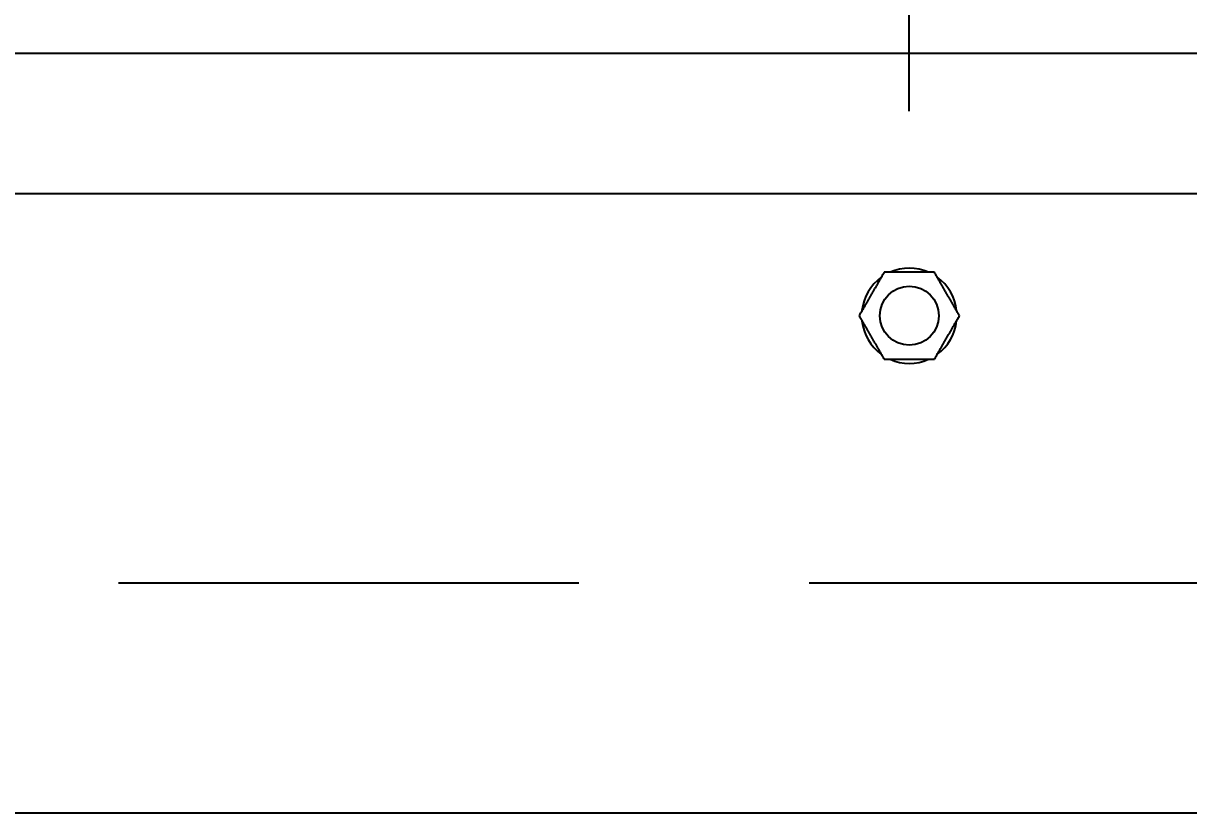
# Model space of a CAD drawing. Header units: millimetres. Extents: x 17891 to 32328, y 18593 to 29476.
# Drawn here: x 17993.6 to 18009.67, y 18966.2 to 18977.07 of the extents above; entities that cross this region are included whole.
import ezdxf

# ---------------------------------------------------------------- set-up
doc = ezdxf.new("R2010")
doc.units = ezdxf.units.MM
doc.header["$LTSCALE"] = 5
doc.linetypes.add('HIDDEN', pattern=[9.525, 6.35, -3.175])
doc.layers.add('UNIT', color=6, linetype='Continuous')
doc.layers.add('WS-NO-CONTROL', color=3, linetype='Continuous')
doc.styles.add('SUBMITTAL', font='romans.shx', dxfattribs={"width": 0.75})
doc.dimstyles.new('SUBMITTAL', dxfattribs={"dimtxt": 0.09375, "dimasz": 0.09375, "dimexe": 0.03125, "dimexo": 0.0625, "dimgap": 0.0625, "dimtad": 0, "dimdec": 4, "dimzin": 4, "dimdsep": 46, "dimlunit": 4, "dimtxsty": 'SUBMITTAL', "dimcen": 0.09375, "dimclre": 6, "dimadec": 0, "dimazin": 0, "dimtfac": 1, "dimtdec": 0, "dimtofl": 0, "dimtmove": 0, "dimatfit": 3, "dimfxl": 0, "dimfrac": 2, "dimtolj": 1, "dimtzin": 4, "dimarcsym": 0})

# ---------------------------------------------------------------- blocks, each defined once
blk = doc.blocks.new('*D72')
at = {"layer": 'WS-NO-CONTROL', "color": 6, "lineweight": -2}
for p, q in [((17947.667, 18976.129), (17947.667, 19017.259)), ((18005.818, 18975.861), (18005.818, 19017.259))]:
    blk.add_line(p, q, dxfattribs=at)
at = {"layer": 'WS-NO-CONTROL', "color": 3, "lineweight": -2}
for p, q in [((17947.667, 19014.442), (17942.738, 19014.442)), ((18000.888, 19014.442), (17952.596, 19014.442))]:
    blk.add_line(p, q, dxfattribs=at)
at = {"layer": 'WS-NO-CONTROL', "color": 3}
for points in [[(17952.596, 19015.263), (17952.596, 19013.62), (17947.667, 19014.442)], [(18000.888, 19015.263), (18000.888, 19013.62), (18005.818, 19014.442)]]:
    blk.add_solid(points, dxfattribs=at)
at = {"layer": 'WS-NO-CONTROL', "color": 3, "insert": (17923.988, 19014.442), "char_height": 4.9294, "attachment_point": 5, "style": 'SUBMITTAL'}
blk.add_mtext('\\A1;4\'-10 1/8"', dxfattribs=at)

msp = doc.modelspace()

# ---------------------------------------------------------------- linework, layer by layer
at = {"layer": 'UNIT'}
for p, q in [((18033.2958, 18976.6588), (17955.8253, 18976.6588)), ((17965.1316, 18974.7296), (18023.9894, 18974.7296)), ((17968.3136, 18966.1963), (18020.8074, 18966.1963))]:
    msp.add_line(p, q, dxfattribs=at)
at = {"layer": 'WS-NO-CONTROL', "linetype": 'HIDDEN', "ltscale": 0.2}
msp.add_lwpolyline([(17978.3323, 18980.1644), (18010.7887, 18980.1644), (18010.7887, 18969.3591), (17978.3323, 18969.3591), (17978.3323, 18980.1644)], dxfattribs=at)
at = {"layer": 'WS-NO-CONTROL'}
msp.add_circle((18005.8178, 18973.0438), 0.4062, dxfattribs=at)
for start, end in [(66.10449, 113.89551), (126.10449, 173.89551), (6.10449, 53.89551), (186.10449, 233.89551), (306.10449, 353.89551), (246.10449, 293.89551)]:
    msp.add_arc((18005.8178, 18973.0438), 0.6563, start, end, dxfattribs=at)
for points, weights in [([(18005.4714, 18973.6438), (18005.3785, 18973.483), (18005.2982, 18973.3438)], [1.51684751916, 1.63417608309, 1.63417608309]), ([(18005.8178, 18973.6438), (18005.657, 18973.6438), (18005.4714, 18973.6438)], [1.63417608309, 1.63417608309, 1.51684751916]), ([(18006.1642, 18973.6438), (18005.9785, 18973.6438), (18005.8178, 18973.6438)], [1.51684751916, 1.63417608309, 1.63417608309]), ([(18006.3374, 18973.3438), (18006.257, 18973.483), (18006.1642, 18973.6438)], [1.63417608309, 1.63417608309, 1.51684751916]), ([(18005.2982, 18973.3438), (18005.2178, 18973.2045), (18005.125, 18973.0438)], [1.63417608309, 1.63417608309, 1.51684751916]), ([(18006.5106, 18973.0438), (18006.4178, 18973.2045), (18006.3374, 18973.3438)], [1.51684751916, 1.63417608309, 1.63417608309]), ([(18005.125, 18973.0438), (18005.2178, 18972.883), (18005.2982, 18972.7438)], [1.51684751916, 1.63417608309, 1.63417608309]), ([(18006.3374, 18972.7438), (18006.4178, 18972.883), (18006.5106, 18973.0438)], [1.63417608309, 1.63417608309, 1.51684751916]), ([(18005.2982, 18972.7438), (18005.3785, 18972.6045), (18005.4714, 18972.4438)], [1.63417608309, 1.63417608309, 1.51684751916]), ([(18006.1642, 18972.4438), (18006.257, 18972.6045), (18006.3374, 18972.7438)], [1.51684751916, 1.63417608309, 1.63417608309]), ([(18005.4714, 18972.4438), (18005.657, 18972.4438), (18005.8178, 18972.4438)], [1.51684751916, 1.63417608309, 1.63417608309]), ([(18005.8178, 18972.4438), (18005.9785, 18972.4438), (18006.1642, 18972.4438)], [1.63417608309, 1.63417608309, 1.51684751916])]:
    msp.add_rational_spline(points, weights, degree=2, dxfattribs=at)

# ---------------------------------------------------------------- dimensions: what is measured, and where the dimension line sits
at = {"layer": 'WS-NO-CONTROL', "color": 3}
dim = msp.add_linear_dim(base=(17947.6671, 19014.4417), p1=(18005.8178, 18973.0438), p2=(17947.6671, 18973.3122), dimstyle='SUBMITTAL', override={"dimscale": 70.42, "dimtxt": 0.07, "dimasz": 0.07, "dimexe": 0.04, "dimexo": 0.04, "dimgap": 0.03125, "dimdec": 3, "dimzin": 3, "dimclrd": 3, "dimclrt": 3, "dimtdec": 3, "dimtix": 1}, dxfattribs=at)
dim.commit()
dim.dimension.update_dxf_attribs({"geometry": '*D72', "text_midpoint": (17923.9883, 19014.4417), "dimtype": 160})

# ---------------------------------------------------------------- leaders
at = {"layer": 'WS-NO-CONTROL', "annotation_type": 0, "has_hookline": 1, "hookline_direction": 0, "text_width": 57.0471}
msp.add_leader([(17983.7415, 18973.0438), (18045.2538, 19014.5105), (18049.3264, 19014.5105)], dimstyle='SUBMITTAL', override={"dimscale": 58.18, "dimasz": 0.07, "dimgap": 0.03, "dimcen": 4.055284, "dimarcsym": 1}, dxfattribs=at)

doc.saveas('drawing.dxf')
